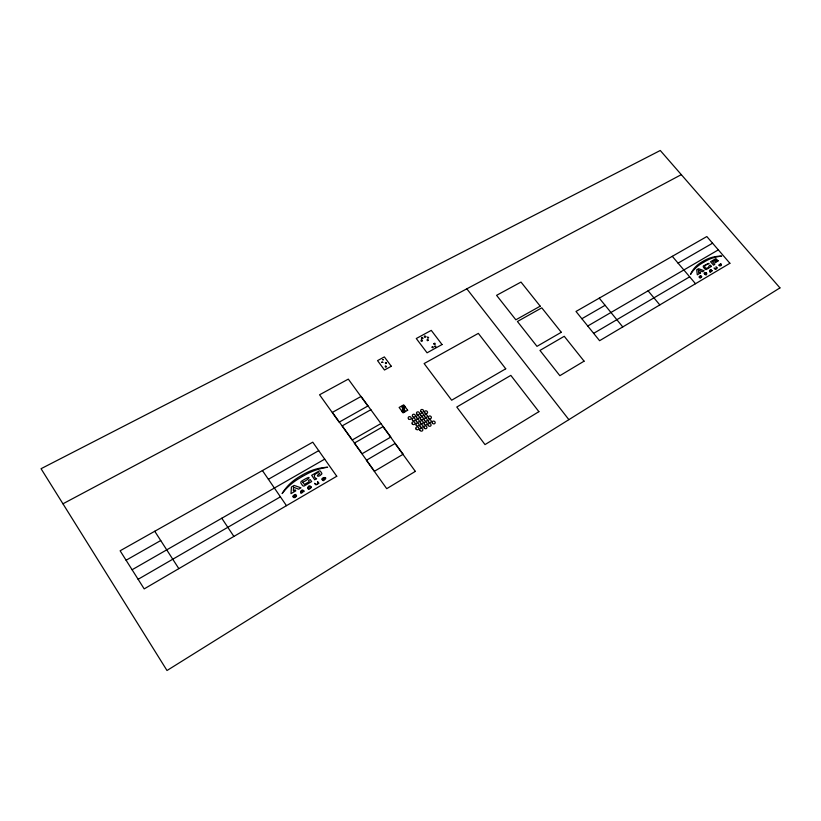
<?xml version="1.0" encoding="UTF-8"?>
<svg xmlns="http://www.w3.org/2000/svg" width="821" height="821" viewBox="0 0 821 821"><rect width="100%" height="100%" fill="white"/><g stroke="black" fill="none" stroke-linecap="round" stroke-linejoin="round"><path stroke-width="1.23" d="M706.665 273.198C700.734 270.499 707.127 278.103 706.624 273.342M700.241 277.662C703.402 274.625 701.021 278.535 699.82 277.847C696.772 276.349 704.397 274.327 699.492 276.79M710.298 271.73L711.663 270.92M715.235 268.765C718.283 268.641 713.983 264.824 717.092 267.81M717.082 268.015C715.891 271.587 712.464 266.096 714.999 268.703M720.664 263.818C715.748 266.476 723.383 266.651 720.807 263.798M709.529 270.817L710.883 270.017M593.655 333.347L689.671 276.831M294.195 497.28C299.029 492.99 295.406 498.829 293.528 497.485C290.254 495.166 300.537 492.703 293.425 496.161M308.922 488.721L310.913 487.561M316.136 484.472C320.118 484.657 315.49 479.095 318.815 483.076M587.744 326.019L718.324 249.871M318.753 483.343L315.972 484.872L314.546 483.323L315.839 484.4M308.111 487.561L310.102 486.401M138.123 579.298L280.413 496.828M581.863 318.722L605.098 305.299M678.064 263.13L712.566 243.201M132.099 569.743L324.706 459.144M380.862 423.595L352.178 440.025L332.392 412.378L361.117 396.42L390.806 437.059L362.133 453.726L342.203 425.873L370.907 409.679M402.198 411.649L404.691 410.223M402.352 407.832A1.56 1.375 23 0 0 404.969 407.668A1.56 1.375 23 0 0 403.306 405.646A1.56 1.375 23 0 0 402.352 407.832L404.784 406.333M126.095 560.24L160.721 540.536M268.395 479.279L318.722 450.647M62.95 503.796L681.307 174.647M711.13 270.078L711.674 270.714M709.518 271.033L710.062 271.669M699.482 277.026L699.974 277.601M672.296 256.326L695.51 283.717M648.087 290.829L659.817 304.919M599.258 298.146L622.759 326.943M466.821 288.818L568.881 419.644M402.649 405.841L404.435 408.263M402.557 409.72L404.343 412.152M310.4 486.473L310.974 487.284M308.049 487.838L308.624 488.659M293.354 496.479L293.856 497.208M262.422 470.556L286.467 505.674M221.783 518.236L233.882 536.431M154.748 531.259L178.834 568.635M303.247 490.958C298.608 495.391 301.523 488.731 303.247 490.958M428.203 340.089C427.043 342.234 426.304 338.016 428.203 340.089M428.572 337.595C427.269 339.678 426.889 335.399 428.572 337.647M425.822 336.702C423.708 339.237 424.016 333.829 425.822 336.702M422.466 340.684C420.362 343.229 420.65 337.8 422.466 340.684M422.877 338.221C420.742 340.766 421.101 335.327 422.877 338.221M706.286 273.26L704.377 273.855L706.286 273.28M433.775 343.814C435.397 346.79 436.002 341.515 433.786 343.753M434.75 346.544C436.279 348.781 436.177 344.717 434.771 346.431M432.051 347.15C433.58 349.377 433.652 345.302 432.051 347.098M719.278 264.978C720.694 267.082 722.234 262.227 719.278 264.978M311.364 487.294C306.007 493.616 307.434 481.999 311.364 487.294M718.129 260.842L715.378 262.782L714.763 262.073L716.62 260.975L715.85 259.939L712.556 261.745L714.773 264.413L713.582 265.193L710.555 261.745L715.84 258.625L718.129 260.842M302.692 482.225L304.427 484.431L309.209 481.722L308.583 480.552L310.205 479.608L311.652 481.558L304.375 485.878A1.355 1.252 12.5 0 1 302.497 485.457L301.133 483.487A1.899 1.745 12.4 0 1 301.676 481.075C314.135 473.265 308.357 480.182 302.713 482.153M303.78 490.825C304.078 491.481 304.427 491.728 303.401 491.44C298.762 497.105 300.537 487.325 303.78 490.825M711.407 266.404L706.44 269.411A1.129 0.862 34.1 0 1 704.952 269.031L703.638 267.492A1.58 1.201 34 0 1 703.72 265.686C717.349 260.739 700.149 264.752 705.937 268.2C709.467 269.36 708.821 262.238 711.407 266.404M711.981 270.817C708.41 275.066 709.128 267.123 711.981 270.817M293.549 487.233L293.323 490.855L295.088 489.829L295.796 490.855L290.993 493.647L291.414 487.017L294.164 485.416L300.979 487.848L298.649 489.203L293.549 487.233M386.373 362.995C385.295 364.976 384.71 361.035 386.373 363.036M386.496 366.556C385.111 368.865 384.567 364.185 386.496 366.556M382.545 359.608L383.376 359.772L382.545 359.577M382.822 362.318L381.816 362.174L382.822 362.318M322.366 479.177C324.018 482.379 326.994 475.031 322.366 479.177M323.279 480.613C317.83 477.586 331.007 475.585 323.279 480.613M316.567 478.705L314.7 479.792L311.662 475.308L319.041 471.049A1.078 0.985 14.9 0 1 320.518 471.377L321.668 473.029A1.078 0.985 15 0 1 321.38 474.384C318.435 477.781 314.792 475.821 319.862 473.84C318.722 470.454 310.389 476.036 316.567 478.705M703.659 262.197L700.262 264.321A53.786 41.071 36.1 0 0 690.523 274.44A42.928 32.768 35.6 0 1 699.225 263.715A80.222 61.247 37.2 0 1 706.85 259.262A42.856 32.645 35.6 0 1 721.68 256.131A53.683 40.906 36.1 0 0 707.189 260.257L703.659 262.197M779.95 287.894L167.002 670.511L41.05 468.709L660.269 150.489L779.95 287.894M538.894 411.66L485.006 444.592L456.784 407.031L510.826 375.382L538.894 411.66M302.436 476.437L297.438 479.474A64.223 60.395 18.3 0 0 282.126 493.585A51.333 48.049 16.6 0 1 296.227 478.746A95.564 90.567 23.4 0 1 307.362 472.332A51.2 47.844 17.4 0 1 327.641 467.252A64.069 60.138 19.2 0 0 307.567 473.635L302.436 476.437M415.344 471.387L386.722 488.68L366.402 460.273L395.065 443.494L415.344 471.387M584.08 361.168L559.86 375.69L539.961 350.423L564.253 336.292L584.08 361.168M729.9 263.284L599.587 340.705L576.003 311.457L706.83 236.551L729.9 263.284M403.101 454.28L374.448 471.254L354.323 443.124L383.017 426.643L403.101 454.28M700.58 272.87L697.296 274.809L696.701 269.811L698.579 268.703L704.12 270.776L702.519 271.72L698.353 270.047L698.681 272.777L699.892 272.069L700.58 272.87M336.754 476.262L144.188 588.893L120.123 550.788L312.76 442.18L336.754 476.262M505.736 368.793L451.653 400.207L424.129 363.559L478.345 333.377L505.736 368.793M561.287 332.289L536.985 346.349L517.425 321.493L541.778 307.834L561.287 332.289M407.668 410.243L403.09 412.871L399.119 407.462L403.696 404.856L407.668 410.243M367.859 406.026L339.145 422.158L319.564 394.778L348.309 379.117L367.859 406.026M540.208 306.171L515.845 319.81L496.582 295.334L520.996 282.075L540.208 306.171M442.037 344.543L427.064 352.814L416.278 338.519L431.271 330.381L442.037 344.543M391.289 366.269L384.474 370.014L377.537 360.624L384.361 356.919L391.289 366.269M420.896 411.598A1.56 1.365 24.8 0 0 423.523 411.537A1.56 1.365 24.8 0 0 421.932 409.463A1.56 1.365 24.8 0 0 420.896 411.598M424.847 412.963A1.56 1.365 25.2 0 0 427.464 412.901A1.56 1.365 25.2 0 0 425.883 410.828A1.56 1.365 25.2 0 0 424.847 412.963M424.693 416.719A1.56 1.375 25.4 0 0 427.31 416.658A1.56 1.375 25.4 0 0 425.719 414.574A1.56 1.375 25.4 0 0 424.693 416.719M428.572 417.981A1.56 1.375 25.8 0 0 431.21 418.125A1.56 1.375 25.8 0 0 429.804 415.939A1.56 1.375 25.8 0 0 428.572 417.981M428.418 421.748A1.56 1.375 25.9 0 0 431.066 421.891A1.56 1.375 25.9 0 0 429.66 419.705A1.56 1.375 25.9 0 0 428.418 421.748M432.38 423.113A1.56 1.375 26.3 0 0 435.017 423.267A1.56 1.375 26.3 0 0 433.611 421.07A1.56 1.375 26.3 0 0 432.38 423.113M416.77 413.979A1.56 1.375 24.5 0 0 419.408 413.917A1.56 1.375 24.5 0 0 417.817 411.834A1.56 1.375 24.5 0 0 416.77 413.979M420.732 415.344A1.56 1.375 25 0 0 423.359 415.293A1.56 1.375 25 0 0 421.768 413.209A1.56 1.375 25 0 0 420.732 415.344M420.568 419.11A1.56 1.375 25.1 0 0 423.195 419.049A1.56 1.375 25.1 0 0 421.614 416.965A1.56 1.375 25.1 0 0 420.568 419.11M424.529 420.485A1.56 1.375 25.5 0 0 427.156 420.424A1.56 1.375 25.5 0 0 425.565 418.33A1.56 1.375 25.5 0 0 424.529 420.485M424.375 424.262A1.56 1.385 25.6 0 0 427.002 424.2A1.56 1.385 25.6 0 0 425.411 422.107A1.56 1.385 25.6 0 0 424.375 424.262M428.264 425.524A1.56 1.385 26.1 0 0 430.912 425.678A1.56 1.385 26.1 0 0 429.506 423.472A1.56 1.385 26.1 0 0 428.264 425.524M412.635 416.37A1.56 1.385 24.3 0 0 415.272 416.309A1.56 1.385 24.3 0 0 413.692 414.225A1.56 1.385 24.3 0 0 412.635 416.37M416.606 417.745A1.56 1.375 24.7 0 0 419.233 417.684A1.56 1.375 24.7 0 0 417.653 415.59A1.56 1.375 24.7 0 0 416.606 417.745M416.432 421.522A1.56 1.385 24.8 0 0 419.069 421.45A1.56 1.385 24.8 0 0 417.479 419.357A1.56 1.385 24.8 0 0 416.432 421.522M420.403 422.887A1.56 1.385 25.2 0 0 423.041 422.825A1.56 1.385 25.2 0 0 421.45 420.732A1.56 1.385 25.2 0 0 420.403 422.887M420.239 426.684A1.57 1.385 25.4 0 0 422.877 426.612A1.57 1.385 25.4 0 0 421.286 424.519A1.57 1.385 25.4 0 0 420.239 426.684M424.139 427.946A1.57 1.385 25.8 0 0 426.797 428.09A1.57 1.385 25.8 0 0 425.381 425.894A1.57 1.385 25.8 0 0 424.139 427.946M408.478 418.772A1.56 1.385 24 0 0 411.126 418.71A1.56 1.385 24 0 0 409.535 416.616A1.56 1.385 24 0 0 408.478 418.772M412.46 420.147A1.56 1.385 24.4 0 0 415.098 420.085A1.56 1.385 24.4 0 0 413.507 417.992A1.56 1.385 24.4 0 0 412.46 420.147M412.275 423.934A1.57 1.385 24.5 0 0 414.923 423.862A1.57 1.385 24.5 0 0 413.332 421.768A1.57 1.385 24.5 0 0 412.275 423.934M416.257 425.309A1.57 1.385 24.9 0 0 418.905 425.237A1.57 1.385 24.9 0 0 417.304 423.143A1.57 1.385 24.9 0 0 416.257 425.309M416.083 429.106A1.57 1.396 25.1 0 0 418.731 429.044A1.57 1.396 25.1 0 0 417.14 426.93A1.57 1.396 25.1 0 0 416.083 429.106M420.075 430.481A1.57 1.396 25.5 0 0 422.712 430.42A1.57 1.396 25.5 0 0 421.122 428.305A1.57 1.396 25.5 0 0 420.075 430.481M402.249 411.721A1.56 1.385 23.1 0 0 404.876 411.557A1.56 1.385 23.1 0 0 403.214 409.525A1.56 1.385 23.1 0 0 402.249 411.721"/></g></svg>
